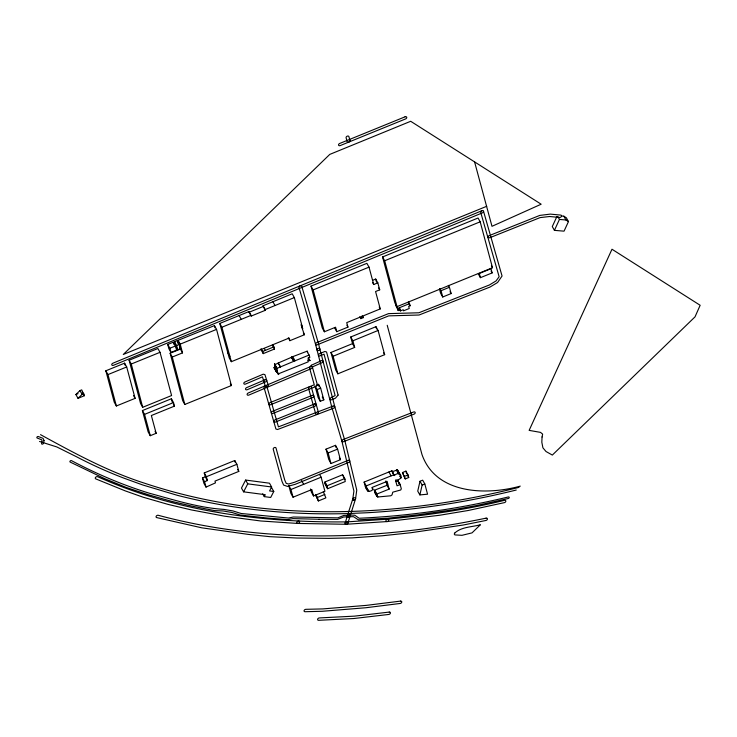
<?xml version="1.0" encoding="UTF-8"?>
<svg xmlns="http://www.w3.org/2000/svg" width="737" height="737" viewBox="0 0 737 737"><rect width="100%" height="100%" fill="white"/><g stroke="black" fill="none" stroke-linecap="round" stroke-linejoin="round"><path stroke-width="1.11" d="M352.747 499.142L353.917 491.045L341.894 441.196L331.954 407.745L315.556 344.317L298.982 287.504A1.529 1.069 -29.3 0 1 300.079 285.882A1.529 1.069 -29.3 0 1 301.774 286.334L318.347 343.156L334.755 406.584L344.704 440.072L356.763 490.105L355.584 498.709M420.007 481.252L417.741 491.118L419.869 494.914L427.552 494.205L424.825 483.988L422.679 480.174L420.007 481.252L422.135 485.047L419.869 494.914M280.401 366.98L278.218 363.009L291.815 357.159L293.842 361.287L276.845 368.436L274.505 363.949L274.837 366.842C272.146 366.722 280.392 376.819 278.319 373.862L308.232 361.83L307.928 360.669L310.019 360.485L308.204 360.513L308.13 358.016L309.89 357.288L307.163 351.162L291.419 357.169L293.547 360.955L295.058 360.78L309.291 354.958M345.165 523.132L348.748 511.469M347.928 523.03L355.538 498.894M348.758 511.46L352.783 498.958M291.419 357.169L293.842 361.287M275.205 368.214L274.302 368.095L274.293 367.302M556.859 216.632L552.289 226.563L554.417 230.359L564.054 231.16L568.467 221.57L566.338 217.774L563.833 216.19L561.668 216.005M554.417 230.359L559.447 219.433L557.854 216.586M264.27 496.627L265.274 494.693L243.606 491.846L241.478 488.06L245.624 480.054L269.484 483.196L271.612 486.982L269.567 490.943L273.777 491.496L270.691 497.466L264.27 496.627L262.676 493.781M243.606 491.846L247.752 483.85L245.624 480.054M274.505 363.949L276.633 367.745L276.965 370.637C275.214 372.111 278.604 372.526 278.475 374.571M75.893 394.535L79.965 390.582L81.715 389.873L84.405 395.714L78.021 398.33L75.893 394.535L78.011 393.659M78.021 398.33L82.093 394.378L83.843 393.659M278.218 363.009L280.392 366.786M388.943 471.966L391.918 470.879L394.277 475.549C400.624 469.46 405.203 480.008 395.483 480.063L397.04 485.794L399.961 484.605L397.805 480.708L400.127 484.43L401.306 488.797L400.725 489.985L392.775 492.169L392.029 494.886L390.794 495.78L378.311 496.95C375.087 496.766 372.148 483.997 376.708 494.103L389.136 489.11L387.137 481.381L372.36 487.323L372.94 489.589C366.915 494.905 365.23 486.494 364.115 482.099L388.943 471.966L391.098 475.872L394.046 474.674M263.256 353.613L262.667 351.503L273.888 346.86L274.486 349.016L263.256 353.613L261.128 349.826M325.183 483.859L324.925 481.989L342.567 474.775L344.695 478.571L345.238 481.528L327.615 488.732L325.183 483.859L327.615 488.732M327.311 487.654L327.053 485.784L324.925 481.989M481.814 210.764L112.89 363.212A1.529 1.069 -29.3 0 0 111.784 364.833A1.529 1.069 -29.3 0 0 113.47 365.303L482.403 212.855A1.529 1.069 -29.3 0 0 483.509 211.233A1.529 1.069 -29.3 0 0 481.814 210.764A1.529 1.069 -29.3 0 0 480.708 212.394L499.133 276.725L496.047 280.935L489.368 284.989L418.856 312.774L388.491 313.63L316.68 342.696A1.529 1.069 -29.3 0 0 315.547 344.308A1.529 1.069 -29.3 0 0 317.232 344.796L388.712 315.869L419.049 315.021L490.05 287.034L497.576 282.511L502.063 276.025L490.658 236.19A1.529 1.069 -29.3 0 0 488.963 235.729A1.529 1.069 -29.3 0 0 487.857 237.36L489.525 237.83L540.055 217.618L549.636 216.503L559.549 217.452A1.529 1.069 -29.3 0 0 561.428 216.392A1.529 1.069 -29.3 0 0 560.682 215.075L550.272 214.117L539.76 215.416L490.363 235.167L483.509 211.224M318.402 500.948L315.666 494.978L318.402 500.948L325.874 497.88L323.313 491.561M302.714 328.536L301.59 326.666L304.399 334.755L289.89 340.687L289.171 338.034L231.335 361.692L229.207 357.896L219.783 323.432L248.949 311.548L251.262 316.044L265.403 310.259L263.091 305.763L292.211 293.787L294.339 297.582L302.262 326.749L301.111 324.888M251.262 316.044L249.134 312.248L263.275 306.463L263.091 305.763M219.783 323.432L221.911 327.228L251.077 315.344M265.219 309.558L294.339 297.582M372.6 280.3L375.686 279.047L377.814 282.833L379.712 289.834L375.566 291.52L380.255 308.904L346.731 322.631L347.947 327.117L336.772 331.678L334.644 327.882M276.845 368.436L274.717 364.64L278.273 363.184M350.729 337.002L375.953 326.675L378.081 330.462L384.659 354.663L337.868 373.816L335.74 370.02L330.959 352.461L352.535 343.635L350.729 337.002L352.857 340.798L354.663 347.422L333.087 356.257L337.868 373.816M352.857 340.798L378.081 330.462M150.274 435.705L156.152 433.301L151.361 415.53L174.457 406.133L173.517 402.559L171.38 398.763L142.407 410.583L148.146 431.91L150.274 435.705L144.535 414.378L142.407 410.583M316.753 385.073L318.522 384.355L320.65 388.15L323.829 399.841L320.273 401.297L318.135 397.501L315.27 386.861M320.273 401.297L317.113 389.597L320.65 388.15M327.053 485.784L344.695 478.571M317.794 498.765L317.444 497.466L324.906 494.398M402.466 472.537L405.921 471.127L408.049 474.923L408.731 477.502L405.286 478.921L402.466 472.537L405.286 478.921M404.595 476.332L408.049 474.923M395.889 481.602L397.805 480.708M377.233 496.609L376.708 494.103M486.724 206.286L123.272 354.479L329.771 154.401L410.693 121.283L541.161 204.213L491.984 226.314L474.582 161.891M129.132 360.236L157.893 348.527L160.021 352.314L171.592 395.539L142.692 407.303L140.564 403.507L129.132 360.236L131.26 364.023L142.692 407.303M336.772 331.678L335.575 327.21L324.391 331.77L322.262 327.974L311.014 286.122L366.888 263.339L369.016 267.135L373.705 284.519L377.814 282.833M382.549 256.955L478.046 218.023L480.183 221.809L492.491 267.734L397.013 306.666L394.885 302.87L382.549 256.955L384.677 260.751L397.013 306.666M105.842 370.794L124.571 363.166L126.7 366.962L135.101 398.367L116.372 405.986L114.244 402.19L105.842 370.794L107.971 374.589L116.372 405.986M324.391 331.77L313.142 289.917L369.016 267.135M384.677 260.751L480.183 221.809M131.26 364.023L160.021 352.314M107.971 374.589L126.7 366.962M360.817 318.642L363.221 317.665L362.973 316.79L360.577 317.767L360.817 318.642L359.748 316.744M449.432 287.283L451.118 293.575L442.725 297.002L441.039 290.71L449.432 287.283L448.372 285.385M144.535 414.378L173.517 402.559M480.432 277.674L492.123 272.911L490.999 268.71L479.308 273.482L480.432 277.674L478.304 273.888M204.25 472.933L234.753 460.514L236.881 464.31L238.788 471.413L214.992 481.104L215.462 482.873L206.028 487.102L203.9 483.306L202.463 477.926L205.282 476.784L204.25 472.933L206.378 476.728L207.41 480.57L204.591 481.722L206.028 487.102M206.378 476.728L236.881 464.31M321.129 477.198L324.916 491.312L313.529 495.946L311.815 489.552L293.031 497.217L290.958 489.506L321.129 477.198L319.526 474.352M398.524 472.389L397.28 469.985L392.139 471.754L391.918 470.879M367.643 490.814L366.243 485.895L391.098 475.872M178.087 340.337L214.421 325.607L216.558 329.393L231.4 385.552L184.812 404.456L182.684 400.661L170.136 353.244L180.39 349.089L178.087 340.337L180.215 344.133L182.518 352.885L172.265 357.04L170.136 353.244M180.215 344.133L216.558 329.393M400.366 310.903L399.666 308.269L399.629 310.01L398.22 310.581L395.52 304.648L397.648 308.444L409.523 303.616L410.104 305.763L408.676 306.343L409.247 308.499L403.517 310.821L403.231 309.743L400.366 310.903L399.307 309.006M326.021 449.155L335.473 445.323L337.601 449.119L340.411 459.713L330.959 463.545L328.711 459.326L326.021 449.155L328.149 452.951L330.959 463.545M328.149 452.951L337.601 449.119M422.135 485.047L424.825 483.988M173.296 342.208L175.498 345.994L176.567 350.204L170.956 352.443L168.828 348.647L167.76 344.437L173.37 342.198L173.904 344.299M174.485 341.738L177.313 340.595L179.441 344.382L180.537 348.592L177.709 349.725L175.581 345.939L174.485 341.738L176.613 345.533L177.709 349.725M176.613 345.533L179.441 344.382M170.956 352.443L169.888 348.233L175.498 345.994M389.136 489.11L387.008 485.314L374.553 490.197M227.761 352.562L229.889 356.358M519.023 487.341C430.979 509.543 338.854 518.074 248.535 506.706C213.352 502.256 178.575 494.509 144.913 483.325C108.376 471.689 74.612 453.338 41.143 434.987L40.553 434.627M516.25 490.031C467.516 502.109 417.704 509.829 367.579 512.722L350.674 513.459C308.729 514.923 266.674 512.261 225.246 505.499A738.078 517.328 -29.3 0 1 177.414 495.338L142.692 484.964L123.963 478.166A662.489 464.347 -29.3 0 1 76.906 456.958L56.786 446.935L39.558 441.472M520.276 486.125C486.217 495.55 435.834 494.334 421.969 454.489L387.22 325.275M387.616 519.189C426.88 515.255 466.079 509.829 504.43 500.349A1.529 1.069 -29.3 0 1 505.84 501.151A1.529 1.069 -29.3 0 1 504.394 502.634L468.115 510.511L439.676 515.246L387.128 521.556M346.86 521.888L387.699 519.18M346.243 524.265L387.045 521.566M319.038 519.263L337.564 519.447L343.553 517.015L348.5 516.701L353.53 516.701L358.357 519.852L387.846 518.194L418.367 514.776L453.799 509.682L476.581 505.527L508.29 498.498A1.013 0.709 -29.3 0 0 509.239 497.493A1.013 0.709 -29.3 0 0 508.29 496.978C459.391 508.705 409.348 515.983 359.103 518.249L354.81 515.237L351.098 515.08L343.774 515.439L337.905 517.853L293.344 517.015L288.471 518.047L241.146 513.486L233.012 510.953L223.79 509.378C198.483 507.793 173.932 499.843 149.556 493.274C122.545 485.029 96.473 473.863 71.517 460.662A1.013 0.709 -29.3 0 0 70.172 461.021A1.013 0.709 -29.3 0 0 70.208 462.09L104.497 478.58L125.963 487.341L148.487 494.794L172.32 501.529L191.767 506.107L214.614 510.612L223.081 510.962L232.072 512.51L240.29 515.052L267.595 518.065L287.909 519.64L292.865 518.608L319.029 519.263M346.989 521.888C262.142 522.717 175.599 511.8 97.616 476.692A1.529 1.069 -29.3 0 0 95.607 477.309A1.529 1.069 -29.3 0 0 95.755 478.884L125.216 490.87L143.162 497.217L168.211 504.44L191.5 509.949L224.757 516.213L260.778 520.985L297.674 523.436M346.104 524.274L297.739 523.445M559.447 219.433L565.961 219.985L568.467 221.57M247.752 483.85L271.612 486.982M563.833 216.19L565.961 219.985M491.432 265.836L492.491 267.734M491.063 271.013L492.123 272.911M450.058 291.677L451.118 293.575M439.971 288.812L441.039 290.71M442.725 297.002L440.597 293.206L439.473 289.015M408.464 301.728L409.523 303.616M408.501 302.916L410.104 305.763M378.643 287.937L379.712 289.834M372.636 282.621L373.705 284.519M379.196 307.007L380.255 308.904M383.599 352.765L384.659 354.663M362.153 315.768L363.221 317.665M346.887 325.22L347.947 327.117M352.535 343.635L354.663 347.422M311.014 286.122L313.142 289.917M407.672 475.614L408.731 477.502M397.658 470.132L400.191 474.517M397.28 469.985L399.408 473.78M330.959 352.461L333.087 356.257M396.828 469.957L398.957 473.753M400.034 475.955L401.103 477.852M399.822 475.955L400.91 477.926M396.349 470.04L398.477 473.836M397.823 480.81L399.961 484.605M391.817 470.925L393.945 474.72M392.674 472.703L394.277 475.549M301.203 324.851L302.262 326.749M303.331 332.857L304.399 334.755M308.416 357.638L309.973 360.633M272.911 301.746L275.039 305.542M322.235 396.994L323.829 399.841M374.35 490.28L376.478 494.076M375.759 493.145L377.888 496.941M288.296 337.841L289.89 340.687M377.51 496.83L374.958 492.509M314.985 385.801L317.113 389.597M371.881 487.691L372.94 489.589M364.115 482.099L366.243 485.895M367.781 489.285L368.841 491.183M366.234 487.387L368.371 491.174M292.93 356.984L295.058 360.78M367.956 491.054L365.34 486.687M263.275 306.463L265.403 310.259M339.342 457.815L340.411 459.713M272.819 344.962L273.888 346.86M272.358 345.22L274.486 349.016M344.99 479.649L342.567 474.775M274.533 364.677L276.661 368.472M274.597 365.386L276.725 369.182M274.698 366.096L276.826 369.882M274.837 366.842L276.965 370.637M264.261 348.481L265.329 350.379M274.533 367.044L276.661 370.84M277.066 371.623L278.66 374.47M277.84 373.337L275.712 369.541L276.016 370.167M274.173 367.597L276.679 372.028M274.182 367.874L276.43 371.89M261.064 348.656L262.667 351.503M241.257 319.37L239.12 315.574M325.247 483.15L327.375 486.945M325.413 483.767L327.541 487.553M315.851 494.619L317.444 497.466M313.529 495.946L311.401 492.15L310.544 488.953M301.534 480.533L303.662 484.32M290.958 489.506L288.83 485.711L290.903 493.422L293.031 497.217M230.331 383.655L231.4 385.552M271.649 487.701L273.777 491.496M179.469 346.694L180.537 348.592M180.39 349.089L182.518 352.885M167.76 344.437L169.888 348.233M237.719 469.515L238.788 471.413M173.388 404.235L174.457 406.133M205.282 476.784L207.41 480.57M202.463 477.926L204.591 481.722M155.083 431.403L156.152 433.301M133.508 395.52L135.101 398.367M82.268 391.918L84.405 395.714M79.965 390.582L82.093 394.378M263.883 381.48L265.532 386.649A1.529 1.069 -29.3 0 0 267.255 387.072A1.529 1.069 -29.3 0 0 268.314 385.442L264.924 374.617L263.22 374.184L244.924 381.987A1.529 1.069 -29.3 0 0 243.836 383.608A1.529 1.069 -29.3 0 0 245.55 384.051L262.455 376.847L263.883 381.471M375.953 326.675L376.552 328.868M318.522 384.355L319.103 386.483M375.686 279.047L376.496 282.041M221.911 327.228L231.335 361.692M397.998 480.635L398.588 482.818M234.753 460.514L235.296 462.55M397.648 308.444L398.22 310.581M302.179 326.777L302.649 328.564M124.571 363.166L125.152 365.331M405.921 471.127L406.603 473.716M335.473 445.323L336.035 447.442M172.265 357.04L184.812 404.456M214.421 325.607L215.011 327.808M171.38 398.763L172.329 402.338M248.949 311.548L249.134 312.248M177.313 340.595L178.133 343.746M385.866 480.902L387.008 485.314M307.163 351.162L307.559 352.719M274.689 363.903L274.717 364.64M44.045 440.625L43.465 443.223A1.013 0.709 -29.3 0 1 42.387 444.144A1.013 0.709 -29.3 0 1 41.576 443.49L42.147 441.085L41.677 439.777L37.2 438.045A1.013 0.709 -29.3 0 1 37.053 437.013A1.013 0.709 -29.3 0 1 38.388 436.562L43.078 438.377L44.045 440.625M542.054 436.986L541.824 442.228L542.911 447.82L546.016 451.514L552.335 455.07L695.019 316.864L700.15 305.275L611.986 249.235L529.138 430.38L540.525 432.379L542.644 434.139L542.054 436.986M338.108 395.069L335.446 398.21L331.632 399.74A1.529 1.069 -29.3 0 1 330.01 399.168A1.529 1.069 -29.3 0 1 331.226 397.575L335.132 395.566L324.022 354.156L320.153 355.787A1.529 1.069 -29.3 0 1 318.448 355.326A1.529 1.069 -29.3 0 1 319.545 353.705L324.842 351.485L326.537 351.954L338.108 395.069M454.701 533.081L454.259 534.132L454.886 534.915L461.979 535.32L472.012 532.879L480.413 524.735C472.002 527.139 461.491 526.725 454.701 533.081M317.352 384.705L316.228 386.345L270.58 404.724A1.529 1.069 -29.3 0 1 268.913 404.245A1.529 1.069 -29.3 0 1 270.037 402.623L314.257 384.806L309.577 368.168A1.529 1.069 -29.3 0 1 310.673 366.547A1.529 1.069 -29.3 0 1 312.368 367.008L317.352 384.705M311.309 365.276L310.157 366.768L248.249 392.996A1.529 1.069 -29.3 0 0 247.135 394.617A1.529 1.069 -29.3 0 0 248.83 395.087L311.272 368.629L313.271 366.501L322.005 362.733A1.529 1.069 -29.3 0 0 323.073 361.102A1.529 1.069 -29.3 0 0 321.36 360.669L311.309 365.276M264.961 379.841L246.655 387.607A1.529 1.069 -29.3 0 0 245.568 389.237A1.529 1.069 -29.3 0 0 247.282 389.68L265.578 381.913A1.529 1.069 -29.3 0 0 266.665 380.283A1.529 1.069 -29.3 0 0 264.961 379.841M333.041 406.115L278.429 426.861L266.877 386.483A1.529 1.069 -29.3 0 0 265.182 386.031A1.529 1.069 -29.3 0 0 264.086 387.653L275.914 429.035L277.563 429.514L333.658 408.187A1.529 1.069 -29.3 0 0 334.745 406.566A1.529 1.069 -29.3 0 0 333.041 406.115M348.03 460.376L294.782 482.173L288.664 484.025L286.205 483.371L284.74 480.063L276.034 448.078A1.529 1.069 -29.3 0 0 274.348 447.599A1.529 1.069 -29.3 0 0 273.234 449.22L281.995 481.372L283.634 485.093L287.531 486.429L295.261 484.301L348.592 462.468A1.529 1.069 -29.3 0 0 349.716 460.846A1.529 1.069 -29.3 0 0 348.03 460.376M405.046 116.824L339.683 143.475A1.529 1.069 -29.3 0 0 338.559 145.097A1.529 1.069 -29.3 0 0 340.245 145.567L405.608 118.924A1.529 1.069 -29.3 0 0 406.732 117.303A1.529 1.069 -29.3 0 0 405.046 116.824M314.515 403.959L274.938 419.943A1.529 1.069 -29.3 0 0 273.814 421.564A1.529 1.069 -29.3 0 0 275.491 422.043L315.067 406.059A1.529 1.069 -29.3 0 0 316.191 404.447L311.318 387.137A1.529 1.069 -29.3 0 0 309.632 386.676A1.529 1.069 -29.3 0 0 308.527 388.298L315.657 413.632A1.529 1.069 -29.3 0 0 317.352 414.093A1.529 1.069 -29.3 0 0 318.458 412.471L316.191 404.429A1.529 1.069 -29.3 0 0 314.515 403.959M312.11 395.41L272.497 411.301A1.529 1.069 -29.3 0 0 271.363 412.923A1.529 1.069 -29.3 0 0 273.04 413.411L312.654 397.519A1.529 1.069 -29.3 0 0 313.778 395.898A1.529 1.069 -29.3 0 0 312.11 395.41M410.859 413.061L343.046 439.565A1.529 1.069 -29.3 0 0 341.894 441.177A1.529 1.069 -29.3 0 0 343.553 441.684L414.028 414.139A1.529 1.069 -29.3 0 0 415.189 412.536A1.529 1.069 -29.3 0 0 413.531 412.02L410.859 413.061M486.098 518.148C378.385 540.691 265.136 543.934 158.234 515.283A1.529 1.069 -29.3 0 0 156.272 516.14A1.529 1.069 -29.3 0 0 156.732 517.595L201.8 527.83L248.258 534.389L269.733 536.656L296.91 538.028L328.785 538.36L352.12 537.881L382.475 535.753L410.647 532.759L463.149 525.039L485.932 520.469A1.529 1.069 -29.3 0 0 487.443 519.023A1.529 1.069 -29.3 0 0 486.098 518.148M400.569 601.106L366.335 605.372L322.852 608.909L305.864 609.324A1.529 1.069 -29.3 0 0 304.105 610.549A1.529 1.069 -29.3 0 0 305.1 611.71L322.216 611.286L365.792 607.749L400.136 603.465A1.529 1.069 -29.3 0 0 401.766 602.111A1.529 1.069 -29.3 0 0 400.569 601.106M389.256 612.078L354.469 616.141L319.37 617.928A1.529 1.069 -29.3 0 0 317.638 619.191A1.529 1.069 -29.3 0 0 318.688 620.314L353.843 618.527L388.795 614.446A1.529 1.069 -29.3 0 0 390.435 613.101A1.529 1.069 -29.3 0 0 389.256 612.078M349.937 140.454L348.905 136.649A1.529 1.069 -29.3 0 0 347.219 136.17A1.529 1.069 -29.3 0 0 346.104 137.791L347.136 141.596A1.529 1.069 -29.3 0 0 348.822 142.075A1.529 1.069 -29.3 0 0 349.937 140.454M348.196 517.098A1.529 1.069 -29.3 0 0 350.158 515.403A1.529 1.069 -29.3 0 0 347.864 515.218A1.529 1.069 -29.3 0 0 348.196 517.098M345.939 524.256A1.529 1.069 -29.3 0 0 347.975 522.634A1.529 1.069 -29.3 0 0 345.736 522.34A1.529 1.069 -29.3 0 0 345.939 524.256M297.508 523.417A1.529 1.069 -29.3 0 0 299.627 521.879A1.529 1.069 -29.3 0 0 297.462 521.455A1.529 1.069 -29.3 0 0 297.508 523.417M317.988 350.619A1.529 1.069 -29.3 0 0 319.849 348.859A1.529 1.069 -29.3 0 0 317.509 348.804A1.529 1.069 -29.3 0 0 317.988 350.619M353.603 500.119A1.529 1.069 -29.3 0 0 355.584 498.442A1.529 1.069 -29.3 0 0 353.309 498.23A1.529 1.069 -29.3 0 0 353.603 500.119M386.87 521.566A1.529 1.069 -29.3 0 0 388.786 519.843A1.529 1.069 -29.3 0 0 386.464 519.714A1.529 1.069 -29.3 0 0 386.87 521.566"/></g></svg>
